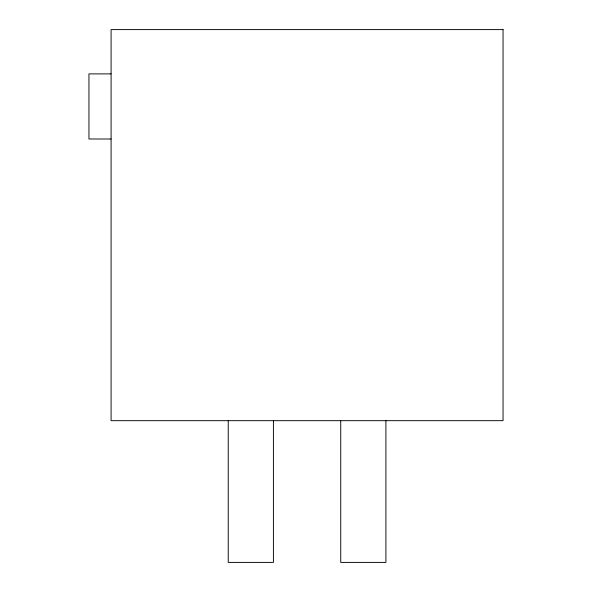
<?xml version="1.0" encoding="UTF-8"?>
<svg xmlns="http://www.w3.org/2000/svg" width="592" height="592" viewBox="0 0 592 592"><rect width="100%" height="100%" fill="white"/><g stroke="black" fill="none" stroke-linecap="round" stroke-linejoin="round"><path stroke-width="0.89" d="M111.089 73.889L88.948 73.889L88.948 138.994L111.089 138.994M385.91 420.675L385.91 562.4L340.733 562.4L340.733 420.675M273.415 420.675L273.415 562.4L228.238 562.4L228.238 420.675M503.052 29.6L111.089 29.6L111.089 420.675L503.052 420.675L503.052 29.6"/></g></svg>
